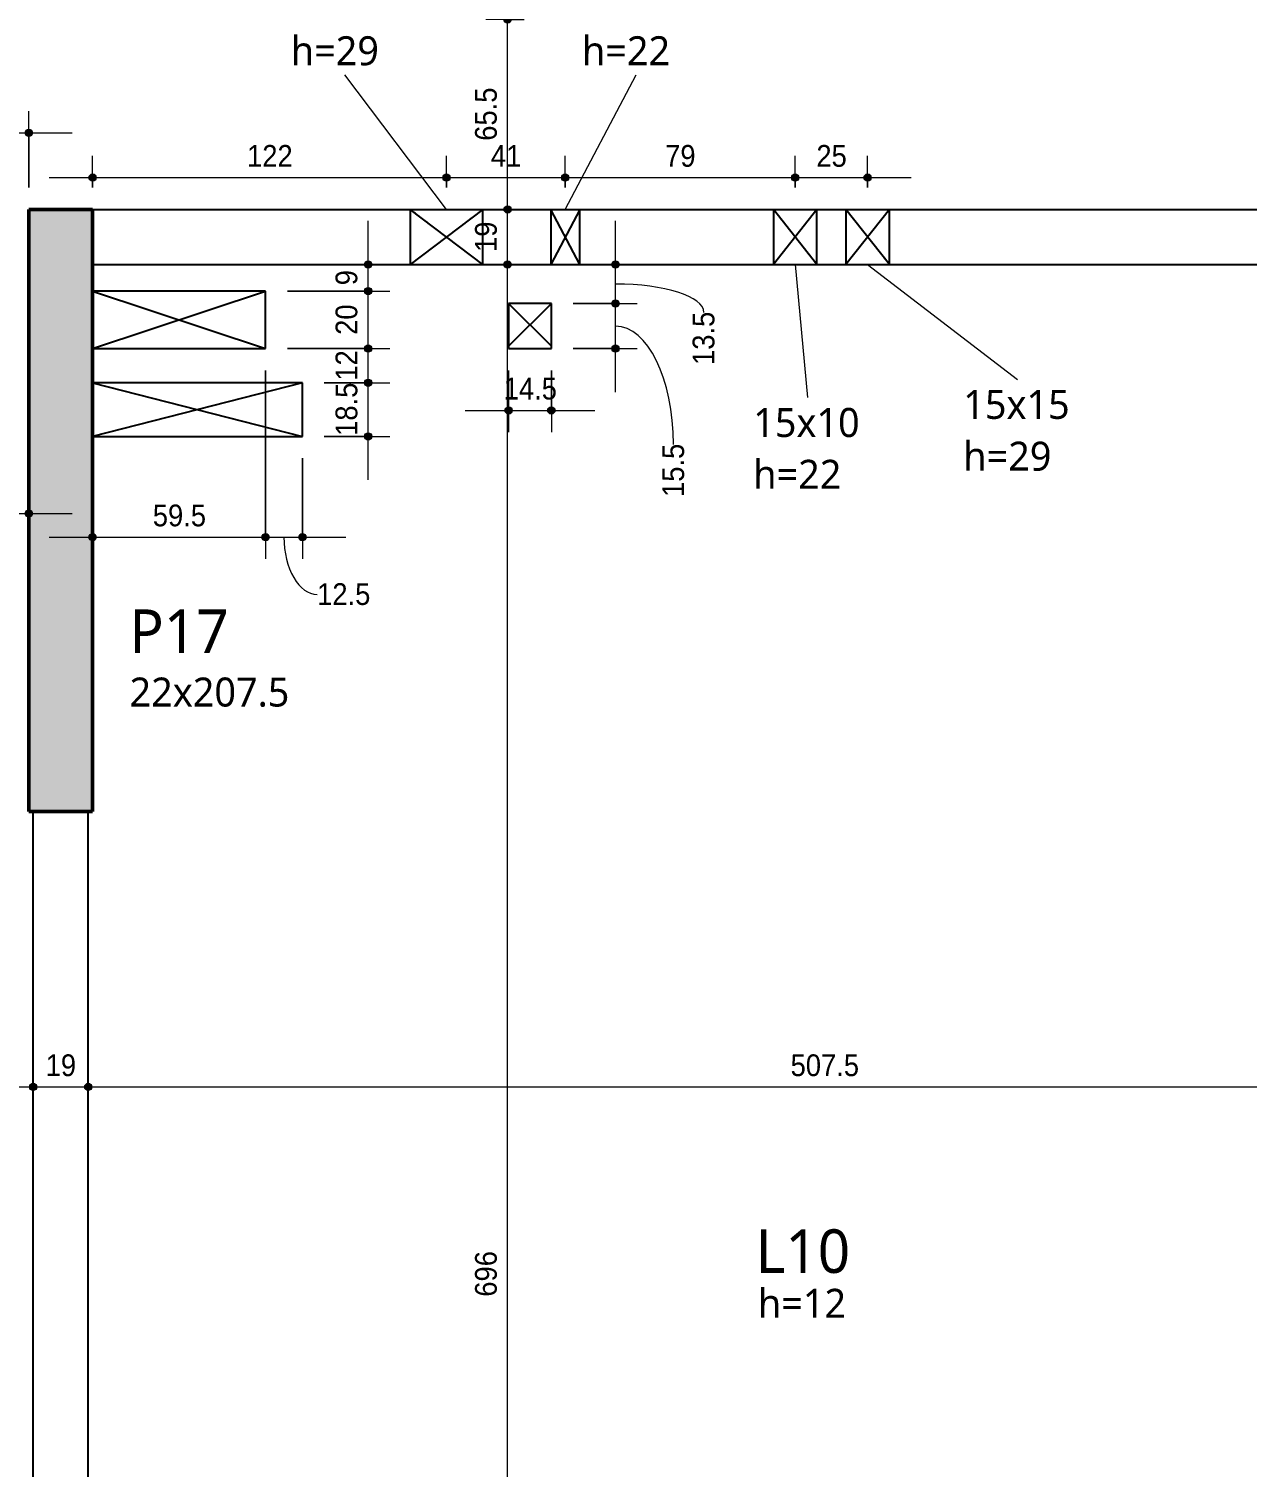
# Model space of a CAD drawing. Header units: centimetres. Extents: x -1981 to 73905, y -3196 to 88043.
# Drawn here: x 442.6 to 862.6, y -615.5 to -119.6 of the extents above; entities that cross this region are included whole.
import ezdxf

# ---------------------------------------------------------------- set-up
doc = ezdxf.new("R2010")
doc.units = ezdxf.units.CM
doc.linetypes.add('Traço', pattern=[0.635, 0.3175, -0.3175])
for name, color, linetype, lineweight in [('A-ANNO-DIMS', 7, 'Continuous', 9), ('A-ANNO-DIMS-50', 7, 'Continuous', 9), ('A-DETL-THIN', 7, 'Continuous', 25), ('A-FLOR', 7, 'Continuous', 25), ('A-FLOR-IDEN', 7, 'Continuous', 9), ('A-GENM', 7, 'Continuous', 25), ('A-GENM-HDLN', 7, 'Traço', 18), ('A-GENM-IDEN', 7, 'Continuous', 9), ('S-BEAM', 7, 'Continuous', 25), ('S-BEAM-HDLN', 7, 'Traço', 25), ('S-COLS', 7, 'Continuous', 25), ('S-COLS-IDEN', 7, 'Continuous', 9)]:
    doc.layers.add(name, color=color, linetype=linetype, lineweight=lineweight)
doc.styles.add('Arial_1', font='arial.ttf', dxfattribs={"width": 0.9, "height": 7.5})
doc.styles.add('Gadugi', font='gadugi.ttf', dxfattribs={"height": 15})
doc.styles.add('Gadugi_1', font='gadugi.ttf', dxfattribs={"height": 10})
doc.dimstyles.new('PED_1_5mm_ESQ', dxfattribs={"dimscale": 30.48, "dimtxt": 7.651945, "dimasz": 0.328084, "dimexe": 0.246063, "dimexo": 0.246063, "dimgap": 0.049213, "dimtad": 1, "dimdec": 1, "dimrnd": 0.5, "dimdsep": 46, "dimtxsty": 'Arial_1', "dimblk1": 'DOTSMALL', "dimblk2": 'DOTSMALL', "dimsah": 1, "dimcen": 0.09, "dimdle": 0.492126, "dimazin": 0, "dimtfac": 1, "dimtdec": 4, "dimtix": 1, "dimtmove": 0, "dimatfit": 3, "dimfxl": 1, "dimtvp": 1, "dimtolj": 1, "dimtzin": 0, "dimarcsym": 2})
doc.dimstyles.new('PED_1_5mm_ESQ_2', dxfattribs={"dimscale": 30.48, "dimtxt": 7.651945, "dimasz": 0.328084, "dimexe": 0.246063, "dimexo": 0.246063, "dimgap": 0.049213, "dimtad": 1, "dimdec": 1, "dimrnd": 0.5, "dimdsep": 46, "dimtxsty": 'Arial_1', "dimblk1": 'DOTSMALL', "dimblk2": 'DOTSMALL', "dimsah": 1, "dimcen": 0.09, "dimdle": 0.492126, "dimazin": 0, "dimtfac": 1, "dimtdec": 4, "dimtix": 1, "dimtmove": 1, "dimatfit": 3, "dimfxl": 1, "dimtvp": 1, "dimtolj": 1, "dimtzin": 0, "dimarcsym": 2})

# ---------------------------------------------------------------- blocks, each defined once
blk = doc.blocks.new('PED_FURO_RETANGULAR_R04_2020 - 25x15x29-3618377-PL G 001 - FORMA DO PAVIMENTO TIPO 2')
at = {"layer": 'A-GENM-HDLN'}
for p, q in [((-12.5, -9.5), (-12.5, 9.5)), ((-12.49, 9.5), (12.49, -9.5)), ((-12.49, -9.5), (12.49, 9.5)), ((12.5, 9.5), (12.5, -9.5))]:
    blk.add_line(p, q, dxfattribs=at)
blk = doc.blocks.new('PED_FURO_RETANGULAR_R04_2020 - 10x10x22-3536245-PL G 001 - FORMA DO PAVIMENTO TIPO 2')
at = {"layer": 'A-GENM-HDLN'}
for p, q in [((-5, 9.5), (5, -9.5)), ((-5, -9.5), (5, 9.5)), ((-5, -9.5), (-5, 9.5)), ((5, 9.5), (5, -9.5))]:
    blk.add_line(p, q, dxfattribs=at)
blk = doc.blocks.new('PED_FURO_RETANGULAR_R04_2020 - 15x10x22-3621887-PL G 001 - FORMA DO PAVIMENTO TIPO 2')
at = {"layer": 'A-GENM-HDLN'}
for p, q in [((-7.5, 9.5), (7.5, -9.5)), ((-7.5, -9.5), (7.5, 9.5)), ((-7.5, -9.5), (-7.5, 9.5)), ((7.5, 9.5), (7.5, -9.5))]:
    blk.add_line(p, q, dxfattribs=at)
blk = doc.blocks.new('PED_FURO_RETANGULAR_R04_2020 - 15x15x29-3491205-PL G 001 - FORMA DO PAVIMENTO TIPO 2')
at = {"layer": 'A-GENM-HDLN'}
for p, q in [((-7.5, 9.5), (7.5, -9.5)), ((-7.5, -9.5), (7.5, 9.5)), ((-7.5, -9.5), (-7.5, 9.5)), ((7.5, 9.5), (7.5, -9.5))]:
    blk.add_line(p, q, dxfattribs=at)
blk = doc.blocks.new('DIMBLOCK28-PL G 001 - FORMA DO PAVIMENTO TIPO 2')
at = {"layer": 'A-ANNO-DIMS-50'}
h = blk.add_hatch(color=256, dxfattribs=at)
edge = h.paths.add_edge_path(flags=0)
edge.add_arc((-63.35, -484.38), 1.25, 0, 360)
h = blk.add_hatch(color=256, dxfattribs=at)
edge = h.paths.add_edge_path(flags=0)
edge.add_arc((444.15, -484.38), 1.25, 0, 360)
for p, q in [((-63.35, -490.11), (-63.35, -476.88)), ((444.15, -490.11), (444.15, -476.88)), ((-63.35, -484.38), (444.15, -484.38)), ((-63.35, -484.38), (-63.35, -490.11)), ((444.15, -484.38), (444.15, -490.11))]:
    blk.add_line(p, q, dxfattribs=at)
for centre in [(-63.35, -484.38), (444.15, -484.38)]:
    blk.add_circle(centre, 1.25, dxfattribs=at)
at = {"layer": 'A-ANNO-DIMS-50', "color": 0, "insert": (178.74, -473.15), "char_height": 7.5, "width": 27.9708, "attachment_point": 1, "line_spacing_factor": 0.941778, "style": 'Arial_1'}
blk.add_mtext('507.5', dxfattribs=at)
blk = doc.blocks.new('_DotSmall')
at = {"color": 0, "linetype": 'ByBlock', "const_width": 0.5}
blk.add_lwpolyline([(-0.0625, 0, 1), (0.0625, 0, 1)], format="xyb", close=True, dxfattribs=at)
blk = doc.blocks.new('DIMBLOCK29-PL G 001 - FORMA DO PAVIMENTO TIPO 2')
at = {"layer": 'A-ANNO-DIMS-50'}
h = blk.add_hatch(color=256, dxfattribs=at)
edge = h.paths.add_edge_path(flags=0)
edge.add_arc((444.15, -484.38), 1.25, 0, 360)
h = blk.add_hatch(color=256, dxfattribs=at)
edge = h.paths.add_edge_path(flags=0)
edge.add_arc((463.15, -484.38), 1.25, 0, 360)
for p, q in [((444.15, -490.11), (444.15, -476.88)), ((463.15, -490.11), (463.15, -476.88)), ((444.15, -484.38), (463.15, -484.38)), ((444.15, -484.38), (444.15, -490.11)), ((463.15, -484.38), (463.15, -490.11))]:
    blk.add_line(p, q, dxfattribs=at)
for centre in [(444.15, -484.38), (463.15, -484.38)]:
    blk.add_circle(centre, 1.25, dxfattribs=at)
at = {"layer": 'A-ANNO-DIMS-50', "color": 0, "insert": (448.47, -473.15), "char_height": 7.5, "width": 12.4315, "attachment_point": 1, "line_spacing_factor": 0.941778, "style": 'Arial_1'}
blk.add_mtext('19', dxfattribs=at)
blk = doc.blocks.new('DIMBLOCK30-PL G 001 - FORMA DO PAVIMENTO TIPO 2')
at = {"layer": 'A-ANNO-DIMS-50'}
h = blk.add_hatch(color=256, dxfattribs=at)
edge = h.paths.add_edge_path(flags=0)
edge.add_arc((463.15, -484.38), 1.25, 0, 360)
h = blk.add_hatch(color=256, dxfattribs=at)
edge = h.paths.add_edge_path(flags=0)
edge.add_arc((970.65, -484.38), 1.25, 0, 360)
for p, q in [((463.15, -490.11), (463.15, -476.88)), ((970.65, -490.11), (970.65, -476.88)), ((463.15, -484.38), (970.65, -484.38)), ((463.15, -484.38), (463.15, -490.11)), ((970.65, -484.38), (970.65, -490.11))]:
    blk.add_line(p, q, dxfattribs=at)
for centre in [(463.15, -484.38), (970.65, -484.38)]:
    blk.add_circle(centre, 1.25, dxfattribs=at)
at = {"layer": 'A-ANNO-DIMS-50', "color": 0, "insert": (705.24, -473.15), "char_height": 7.5, "width": 27.9708, "attachment_point": 1, "line_spacing_factor": 0.941778, "style": 'Arial_1'}
blk.add_mtext('507.5', dxfattribs=at)
blk = doc.blocks.new('DIMBLOCK53-PL G 001 - FORMA DO PAVIMENTO TIPO 2')
at = {"layer": 'A-ANNO-DIMS-50'}
h = blk.add_hatch(color=256, dxfattribs=at)
edge = h.paths.add_edge_path(flags=0)
edge.add_arc((607.7, -200.88), 1.25, 0, 360)
h = blk.add_hatch(color=256, dxfattribs=at)
edge = h.paths.add_edge_path(flags=0)
edge.add_arc((607.7, -896.95), 1.25, 0, 360)
for p, q in [((613.43, -200.88), (600.2, -200.88)), ((607.7, -896.95), (607.7, -200.88)), ((607.7, -200.88), (613.43, -200.88)), ((613.43, -896.95), (600.2, -896.95)), ((607.7, -896.95), (613.43, -896.95))]:
    blk.add_line(p, q, dxfattribs=at)
for centre in [(607.7, -200.88), (607.7, -896.95)]:
    blk.add_circle(centre, 1.25, dxfattribs=at)
at = {"layer": 'A-ANNO-DIMS-50', "color": 0, "insert": (596.46, -556.68), "char_height": 7.5, "width": 18.6472, "attachment_point": 1, "rotation": 90, "line_spacing_factor": 0.941778, "style": 'Arial_1'}
blk.add_mtext('696', dxfattribs=at)
blk = doc.blocks.new('DIMBLOCK54-PL G 001 - FORMA DO PAVIMENTO TIPO 2')
at = {"layer": 'A-ANNO-DIMS-50'}
h = blk.add_hatch(color=256, dxfattribs=at)
edge = h.paths.add_edge_path(flags=0)
edge.add_arc((607.7, -181.88), 1.25, 0, 360)
h = blk.add_hatch(color=256, dxfattribs=at)
edge = h.paths.add_edge_path(flags=0)
edge.add_arc((607.7, -200.88), 1.25, 0, 360)
for p, q in [((613.43, -181.88), (600.2, -181.88)), ((607.7, -200.88), (607.7, -181.88)), ((607.7, -181.88), (613.43, -181.88)), ((613.43, -200.88), (600.2, -200.88)), ((607.7, -200.88), (613.43, -200.88))]:
    blk.add_line(p, q, dxfattribs=at)
for centre in [(607.7, -181.88), (607.7, -200.88)]:
    blk.add_circle(centre, 1.25, dxfattribs=at)
at = {"layer": 'A-ANNO-DIMS-50', "color": 0, "insert": (596.46, -196.56), "char_height": 7.5, "width": 12.4315, "attachment_point": 1, "rotation": 90, "line_spacing_factor": 0.941778, "style": 'Arial_1'}
blk.add_mtext('19', dxfattribs=at)
blk = doc.blocks.new('DIMBLOCK55-PL G 001 - FORMA DO PAVIMENTO TIPO 2')
at = {"layer": 'A-ANNO-DIMS-50'}
h = blk.add_hatch(color=256, dxfattribs=at)
edge = h.paths.add_edge_path(flags=0)
edge.add_arc((607.7, -116.45), 1.25, 0, 360)
h = blk.add_hatch(color=256, dxfattribs=at)
edge = h.paths.add_edge_path(flags=0)
edge.add_arc((607.7, -181.88), 1.25, 0, 360)
for p, q in [((613.43, -116.45), (600.2, -116.45)), ((607.7, -181.88), (607.7, -116.45)), ((607.7, -116.45), (613.43, -116.45)), ((613.43, -181.88), (600.2, -181.88)), ((607.7, -181.88), (613.43, -181.88))]:
    blk.add_line(p, q, dxfattribs=at)
for centre in [(607.7, -116.45), (607.7, -181.88)]:
    blk.add_circle(centre, 1.25, dxfattribs=at)
at = {"layer": 'A-ANNO-DIMS-50', "color": 0, "insert": (596.46, -158.23), "char_height": 7.5, "width": 21.7551, "attachment_point": 1, "rotation": 90, "line_spacing_factor": 0.941778, "style": 'Arial_1'}
blk.add_mtext('65.5', dxfattribs=at)
blk = doc.blocks.new('DIMBLOCK134-PL G 001 - FORMA DO PAVIMENTO TIPO 2')
at = {"layer": 'A-ANNO-DIMS-50'}
h = blk.add_hatch(color=256, dxfattribs=at)
edge = h.paths.add_edge_path(flags=0)
edge.add_arc((464.65, -170.93), 1.25, 0, 360)
h = blk.add_hatch(color=256, dxfattribs=at)
edge = h.paths.add_edge_path(flags=0)
edge.add_arc((586.65, -170.93), 1.25, 0, 360)
for p, q in [((464.65, -174.38), (464.65, -163.43)), ((586.65, -174.38), (586.65, -163.43)), ((449.65, -170.93), (586.65, -170.93)), ((464.65, -170.93), (464.65, -174.38)), ((586.65, -170.93), (586.65, -174.38))]:
    blk.add_line(p, q, dxfattribs=at)
for centre in [(464.65, -170.93), (586.65, -170.93)]:
    blk.add_circle(centre, 1.25, dxfattribs=at)
at = {"layer": 'A-ANNO-DIMS-50', "color": 0, "insert": (517.88, -159.69), "char_height": 7.5, "width": 18.6472, "attachment_point": 1, "line_spacing_factor": 0.941778, "style": 'Arial_1'}
blk.add_mtext('122', dxfattribs=at)
blk = doc.blocks.new('DIMBLOCK135-PL G 001 - FORMA DO PAVIMENTO TIPO 2')
at = {"layer": 'A-ANNO-DIMS-50'}
h = blk.add_hatch(color=256, dxfattribs=at)
edge = h.paths.add_edge_path(flags=0)
edge.add_arc((586.65, -170.93), 1.25, 0, 360)
h = blk.add_hatch(color=256, dxfattribs=at)
edge = h.paths.add_edge_path(flags=0)
edge.add_arc((627.55, -170.93), 1.25, 0, 360)
for p, q in [((586.65, -174.38), (586.65, -163.43)), ((627.55, -174.38), (627.55, -163.43)), ((586.65, -170.93), (627.55, -170.93)), ((586.65, -170.93), (586.65, -174.38)), ((627.55, -170.93), (627.55, -174.38))]:
    blk.add_line(p, q, dxfattribs=at)
for centre in [(586.65, -170.93), (627.55, -170.93)]:
    blk.add_circle(centre, 1.25, dxfattribs=at)
at = {"layer": 'A-ANNO-DIMS-50', "color": 0, "insert": (601.92, -159.69), "char_height": 7.5, "width": 12.4315, "attachment_point": 1, "line_spacing_factor": 0.941778, "style": 'Arial_1'}
blk.add_mtext('41', dxfattribs=at)
blk = doc.blocks.new('DIMBLOCK136-PL G 001 - FORMA DO PAVIMENTO TIPO 2')
at = {"layer": 'A-ANNO-DIMS-50'}
h = blk.add_hatch(color=256, dxfattribs=at)
edge = h.paths.add_edge_path(flags=0)
edge.add_arc((627.55, -170.93), 1.25, 0, 360)
h = blk.add_hatch(color=256, dxfattribs=at)
edge = h.paths.add_edge_path(flags=0)
edge.add_arc((706.8, -170.93), 1.25, 0, 360)
for p, q in [((627.55, -174.38), (627.55, -163.43)), ((706.8, -174.38), (706.8, -163.43)), ((627.55, -170.93), (706.8, -170.93)), ((627.55, -170.93), (627.55, -174.38)), ((706.8, -170.93), (706.8, -174.38))]:
    blk.add_line(p, q, dxfattribs=at)
for centre in [(627.55, -170.93), (706.8, -170.93)]:
    blk.add_circle(centre, 1.25, dxfattribs=at)
at = {"layer": 'A-ANNO-DIMS-50', "color": 0, "insert": (661.99, -159.69), "char_height": 7.5, "width": 12.4315, "attachment_point": 1, "line_spacing_factor": 0.941778, "style": 'Arial_1'}
blk.add_mtext('79', dxfattribs=at)
blk = doc.blocks.new('DIMBLOCK137-PL G 001 - FORMA DO PAVIMENTO TIPO 2')
at = {"layer": 'A-ANNO-DIMS-50'}
h = blk.add_hatch(color=256, dxfattribs=at)
edge = h.paths.add_edge_path(flags=0)
edge.add_arc((706.8, -170.93), 1.25, 0, 360)
h = blk.add_hatch(color=256, dxfattribs=at)
edge = h.paths.add_edge_path(flags=0)
edge.add_arc((731.8, -170.93), 1.25, 0, 360)
for p, q in [((706.8, -174.38), (706.8, -163.43)), ((731.8, -174.38), (731.8, -163.43)), ((706.8, -170.93), (746.8, -170.93)), ((706.8, -170.93), (706.8, -174.38)), ((731.8, -170.93), (731.8, -174.38))]:
    blk.add_line(p, q, dxfattribs=at)
for centre in [(706.8, -170.93), (731.8, -170.93)]:
    blk.add_circle(centre, 1.25, dxfattribs=at)
at = {"layer": 'A-ANNO-DIMS-50', "color": 0, "insert": (714.12, -159.69), "char_height": 7.5, "width": 12.4315, "attachment_point": 1, "line_spacing_factor": 0.941778, "style": 'Arial_1'}
blk.add_mtext('25', dxfattribs=at)
blk = doc.blocks.new('DIMBLOCK138-PL G 001 - FORMA DO PAVIMENTO TIPO 2')
at = {"layer": 'A-ANNO-DIMS-50'}
h = blk.add_hatch(color=256, dxfattribs=at)
edge = h.paths.add_edge_path(flags=0)
edge.add_arc((559.63, -241.63), 1.25, 0, 360)
h = blk.add_hatch(color=256, dxfattribs=at)
edge = h.paths.add_edge_path(flags=0)
edge.add_arc((559.63, -260.13), 1.25, 0, 360)
for p, q in [((544.45, -241.63), (567.13, -241.63)), ((559.63, -241.63), (544.45, -241.63)), ((559.63, -275.13), (559.63, -241.63)), ((544.45, -260.13), (567.13, -260.13)), ((559.63, -260.13), (544.45, -260.13))]:
    blk.add_line(p, q, dxfattribs=at)
for centre in [(559.63, -241.63), (559.63, -260.13)]:
    blk.add_circle(centre, 1.25, dxfattribs=at)
at = {"layer": 'A-ANNO-DIMS-50', "color": 0, "insert": (548.39, -259.95), "char_height": 7.5, "width": 21.7551, "attachment_point": 1, "rotation": 90, "line_spacing_factor": 0.941778, "style": 'Arial_1'}
blk.add_mtext('18.5', dxfattribs=at)
blk = doc.blocks.new('DIMBLOCK139-PL G 001 - FORMA DO PAVIMENTO TIPO 2')
at = {"layer": 'A-ANNO-DIMS-50'}
h = blk.add_hatch(color=256, dxfattribs=at)
edge = h.paths.add_edge_path(flags=0)
edge.add_arc((559.63, -229.88), 1.25, 0, 360)
h = blk.add_hatch(color=256, dxfattribs=at)
edge = h.paths.add_edge_path(flags=0)
edge.add_arc((559.63, -241.63), 1.25, 0, 360)
for p, q in [((531.78, -229.88), (567.13, -229.88)), ((559.63, -229.88), (531.78, -229.88)), ((559.63, -241.63), (559.63, -229.88)), ((544.45, -241.63), (567.13, -241.63)), ((559.63, -241.63), (544.45, -241.63))]:
    blk.add_line(p, q, dxfattribs=at)
for centre in [(559.63, -229.88), (559.63, -241.63)]:
    blk.add_circle(centre, 1.25, dxfattribs=at)
at = {"layer": 'A-ANNO-DIMS-50', "color": 0, "insert": (548.39, -240.93), "char_height": 7.5, "width": 12.4315, "attachment_point": 1, "rotation": 90, "line_spacing_factor": 0.941778, "style": 'Arial_1'}
blk.add_mtext('12', dxfattribs=at)
blk = doc.blocks.new('DIMBLOCK140-PL G 001 - FORMA DO PAVIMENTO TIPO 2')
at = {"layer": 'A-ANNO-DIMS-50'}
h = blk.add_hatch(color=256, dxfattribs=at)
edge = h.paths.add_edge_path(flags=0)
edge.add_arc((559.63, -210.04), 1.25, 0, 360)
h = blk.add_hatch(color=256, dxfattribs=at)
edge = h.paths.add_edge_path(flags=0)
edge.add_arc((559.63, -229.88), 1.25, 0, 360)
for p, q in [((531.78, -210.04), (567.13, -210.04)), ((559.63, -210.04), (531.78, -210.04)), ((559.63, -229.88), (559.63, -210.04)), ((531.78, -229.88), (567.13, -229.88)), ((559.63, -229.88), (531.78, -229.88))]:
    blk.add_line(p, q, dxfattribs=at)
for centre in [(559.63, -210.04), (559.63, -229.88)]:
    blk.add_circle(centre, 1.25, dxfattribs=at)
at = {"layer": 'A-ANNO-DIMS-50', "color": 0, "insert": (548.39, -225.14), "char_height": 7.5, "width": 12.4315, "attachment_point": 1, "rotation": 90, "line_spacing_factor": 0.941778, "style": 'Arial_1'}
blk.add_mtext('20', dxfattribs=at)
blk = doc.blocks.new('DIMBLOCK141-PL G 001 - FORMA DO PAVIMENTO TIPO 2')
at = {"layer": 'A-ANNO-DIMS-50'}
h = blk.add_hatch(color=256, dxfattribs=at)
edge = h.paths.add_edge_path(flags=0)
edge.add_arc((559.63, -200.88), 1.25, 0, 360)
h = blk.add_hatch(color=256, dxfattribs=at)
edge = h.paths.add_edge_path(flags=0)
edge.add_arc((559.63, -210.04), 1.25, 0, 360)
for p, q in [((559.63, -210.04), (559.63, -185.88)), ((565.36, -200.88), (552.13, -200.88)), ((559.63, -200.88), (565.36, -200.88)), ((531.78, -210.04), (567.13, -210.04)), ((559.63, -210.04), (531.78, -210.04))]:
    blk.add_line(p, q, dxfattribs=at)
for centre in [(559.63, -200.88), (559.63, -210.04)]:
    blk.add_circle(centre, 1.25, dxfattribs=at)
at = {"layer": 'A-ANNO-DIMS-50', "color": 0, "insert": (548.39, -208.05), "char_height": 7.5, "width": 6.2157, "attachment_point": 1, "rotation": 90, "line_spacing_factor": 0.941778, "style": 'Arial_1'}
blk.add_mtext('9', dxfattribs=at)
blk = doc.blocks.new('DIMBLOCK142-PL G 001 - FORMA DO PAVIMENTO TIPO 2')
at = {"layer": 'A-ANNO-DIMS-50'}
h = blk.add_hatch(color=256, dxfattribs=at)
edge = h.paths.add_edge_path(flags=0)
edge.add_arc((608.05, -251.16), 1.25, 0, 360)
h = blk.add_hatch(color=256, dxfattribs=at)
edge = h.paths.add_edge_path(flags=0)
edge.add_arc((622.77, -251.16), 1.25, 0, 360)
for p, q in [((608.05, -237.38), (608.05, -258.66)), ((608.05, -251.16), (608.05, -237.38)), ((622.77, -237.38), (622.77, -258.66)), ((622.77, -251.16), (622.77, -237.38)), ((593.05, -251.16), (637.77, -251.16))]:
    blk.add_line(p, q, dxfattribs=at)
for centre in [(608.05, -251.16), (622.77, -251.16)]:
    blk.add_circle(centre, 1.25, dxfattribs=at)
at = {"layer": 'A-ANNO-DIMS-50', "color": 0, "insert": (606.34, -239.92), "char_height": 7.5, "width": 21.7551, "attachment_point": 1, "line_spacing_factor": 0.941778, "style": 'Arial_1'}
blk.add_mtext('14.5', dxfattribs=at)
blk = doc.blocks.new('DIMBLOCK143-PL G 001 - FORMA DO PAVIMENTO TIPO 2')
at = {"layer": 'A-ANNO-DIMS-50'}
h = blk.add_hatch(color=256, dxfattribs=at)
edge = h.paths.add_edge_path(flags=0)
edge.add_arc((644.9, -214.34), 1.25, 0, 360)
h = blk.add_hatch(color=256, dxfattribs=at)
edge = h.paths.add_edge_path(flags=0)
edge.add_arc((644.9, -229.88), 1.25, 0, 360)
for p, q in [((630.27, -214.34), (652.4, -214.34)), ((644.9, -214.34), (630.27, -214.34)), ((644.9, -244.88), (644.9, -214.34)), ((630.27, -229.88), (652.4, -229.88)), ((644.9, -229.88), (630.27, -229.88))]:
    blk.add_line(p, q, dxfattribs=at)
for centre in [(644.9, -214.34), (644.9, -229.88)]:
    blk.add_circle(centre, 1.25, dxfattribs=at)
blk.add_ellipse((644.9, -262.88), major_axis=(0, 40.77), ratio=0.489782, start_param=4.712389, end_param=6.283185, dxfattribs=at)
at = {"layer": 'A-ANNO-DIMS-50', "color": 0, "insert": (661.02, -281.01), "char_height": 7.5, "width": 21.7551, "attachment_point": 1, "rotation": 90, "line_spacing_factor": 0.941778, "style": 'Arial_1'}
blk.add_mtext('15.5', dxfattribs=at)
blk = doc.blocks.new('DIMBLOCK144-PL G 001 - FORMA DO PAVIMENTO TIPO 2')
at = {"layer": 'A-ANNO-DIMS-50'}
h = blk.add_hatch(color=256, dxfattribs=at)
edge = h.paths.add_edge_path(flags=0)
edge.add_arc((644.9, -200.88), 1.25, 0, 360)
h = blk.add_hatch(color=256, dxfattribs=at)
edge = h.paths.add_edge_path(flags=0)
edge.add_arc((644.9, -214.34), 1.25, 0, 360)
for p, q in [((644.9, -214.34), (644.9, -185.88)), ((650.63, -200.88), (637.4, -200.88)), ((644.9, -200.88), (650.63, -200.88)), ((630.27, -214.34), (652.4, -214.34)), ((644.9, -214.34), (630.27, -214.34))]:
    blk.add_line(p, q, dxfattribs=at)
for centre in [(644.9, -200.88), (644.9, -214.34)]:
    blk.add_circle(centre, 1.25, dxfattribs=at)
blk.add_ellipse((644.9, -217.38), major_axis=(30.42, 0), ratio=0.321283, start_param=0, end_param=1.570796, dxfattribs=at)
at = {"layer": 'A-ANNO-DIMS-50', "color": 0, "insert": (671.47, -235.51), "char_height": 7.5, "width": 21.7551, "attachment_point": 1, "rotation": 90, "line_spacing_factor": 0.941778, "style": 'Arial_1'}
blk.add_mtext('13.5', dxfattribs=at)
blk = doc.blocks.new('DIMBLOCK145-PL G 001 - FORMA DO PAVIMENTO TIPO 2')
at = {"layer": 'A-ANNO-DIMS-50'}
h = blk.add_hatch(color=256, dxfattribs=at)
edge = h.paths.add_edge_path(flags=0)
edge.add_arc((464.65, -294.87), 1.25, 0, 360)
h = blk.add_hatch(color=256, dxfattribs=at)
edge = h.paths.add_edge_path(flags=0)
edge.add_arc((524.28, -294.87), 1.25, 0, 360)
for p, q in [((524.28, -237.38), (524.28, -302.37)), ((524.28, -294.87), (524.28, -237.38)), ((464.65, -300.6), (464.65, -287.37)), ((449.65, -294.87), (524.28, -294.87)), ((464.65, -294.87), (464.65, -300.6))]:
    blk.add_line(p, q, dxfattribs=at)
for centre in [(464.65, -294.87), (524.28, -294.87)]:
    blk.add_circle(centre, 1.25, dxfattribs=at)
at = {"layer": 'A-ANNO-DIMS-50', "color": 0, "insert": (485.4, -283.63), "char_height": 7.5, "width": 21.7551, "attachment_point": 1, "line_spacing_factor": 0.941778, "style": 'Arial_1'}
blk.add_mtext('59.5', dxfattribs=at)
blk = doc.blocks.new('DIMBLOCK146-PL G 001 - FORMA DO PAVIMENTO TIPO 2')
at = {"layer": 'A-ANNO-DIMS-50'}
h = blk.add_hatch(color=256, dxfattribs=at)
edge = h.paths.add_edge_path(flags=0)
edge.add_arc((524.28, -294.87), 1.25, 0, 360)
h = blk.add_hatch(color=256, dxfattribs=at)
edge = h.paths.add_edge_path(flags=0)
edge.add_arc((536.95, -294.87), 1.25, 0, 360)
for p, q in [((524.28, -237.38), (524.28, -302.37)), ((524.28, -294.87), (524.28, -237.38)), ((536.95, -267.63), (536.95, -302.37)), ((536.95, -294.87), (536.95, -267.63)), ((524.28, -294.87), (551.95, -294.87))]:
    blk.add_line(p, q, dxfattribs=at)
for centre in [(524.28, -294.87), (536.95, -294.87)]:
    blk.add_circle(centre, 1.25, dxfattribs=at)
blk.add_ellipse((542.04, -294.87), major_axis=(0, 19.73), ratio=0.579206, start_param=1.570796, end_param=3.141593, dxfattribs=at)
at = {"layer": 'A-ANNO-DIMS-50', "color": 0, "insert": (542.04, -310.74), "char_height": 7.5, "width": 21.7551, "attachment_point": 1, "line_spacing_factor": 0.941778, "style": 'Arial_1'}
blk.add_mtext('12.5', dxfattribs=at)
blk = doc.blocks.new('DIMBLOCK148-PL G 001 - FORMA DO PAVIMENTO TIPO 2')
at = {"layer": 'A-ANNO-DIMS-50'}
h = blk.add_hatch(color=256, dxfattribs=at)
edge = h.paths.add_edge_path(flags=0)
edge.add_arc((369.83, -286.73), 1.25, 0, 360)
h = blk.add_hatch(color=256, dxfattribs=at)
edge = h.paths.add_edge_path(flags=0)
edge.add_arc((442.65, -286.73), 1.25, 0, 360)
for p, q in [((369.83, -267.63), (369.83, -294.23)), ((369.83, -286.73), (369.83, -267.63)), ((442.65, -292.46), (442.65, -279.23)), ((369.83, -286.73), (457.65, -286.73)), ((442.65, -286.73), (442.65, -292.46))]:
    blk.add_line(p, q, dxfattribs=at)
for centre in [(369.83, -286.73), (442.65, -286.73)]:
    blk.add_circle(centre, 1.25, dxfattribs=at)
at = {"layer": 'A-ANNO-DIMS-50', "color": 0, "insert": (401.06, -275.49), "char_height": 7.5, "width": 12.4315, "attachment_point": 1, "line_spacing_factor": 0.941778, "style": 'Arial_1'}
blk.add_mtext('73', dxfattribs=at)
blk = doc.blocks.new('DIMBLOCK156-PL G 001 - FORMA DO PAVIMENTO TIPO 2')
at = {"layer": 'A-ANNO-DIMS-50'}
h = blk.add_hatch(color=256, dxfattribs=at)
edge = h.paths.add_edge_path(flags=0)
edge.add_arc((280.66, -155.48), 1.25, 0, 360)
h = blk.add_hatch(color=256, dxfattribs=at)
edge = h.paths.add_edge_path(flags=0)
edge.add_arc((442.65, -155.48), 1.25, 0, 360)
for p, q in [((280.66, -174.38), (280.66, -147.98)), ((442.65, -174.38), (442.65, -147.98)), ((280.66, -155.48), (457.65, -155.48)), ((280.66, -155.48), (280.66, -174.38)), ((442.65, -155.48), (442.65, -174.38))]:
    blk.add_line(p, q, dxfattribs=at)
for centre in [(280.66, -155.48), (442.65, -155.48)]:
    blk.add_circle(centre, 1.25, dxfattribs=at)
at = {"layer": 'A-ANNO-DIMS-50', "color": 0, "insert": (353.88, -144.25), "char_height": 7.5, "width": 18.6472, "attachment_point": 1, "line_spacing_factor": 0.941778, "style": 'Arial_1'}
blk.add_mtext('162', dxfattribs=at)

msp = doc.modelspace()

# ---------------------------------------------------------------- hatches: boundary and pattern name
at = {"layer": 'S-COLS', "true_color": 0x808080}
msp.add_hatch(color=8, dxfattribs=at).paths.add_polyline_path([(464.65, -389.38), (464.65, -181.88), (442.65, -181.88), (442.65, -389.38)], flags=0)

# ---------------------------------------------------------------- linework, layer by layer
at = {"layer": 'A-DETL-THIN'}
for p, q in [((599.15, -181.88), (574.15, -200.88)), ((599.15, -200.88), (574.15, -181.88)), ((632.55, -200.88), (622.55, -181.88)), ((632.55, -181.88), (622.55, -200.88)), ((714.3, -200.88), (699.3, -181.88)), ((714.3, -181.88), (699.3, -200.88)), ((739.3, -200.88), (724.3, -181.88)), ((739.3, -181.88), (724.3, -200.88)), ((464.65, -229.88), (524.28, -210.04)), ((464.65, -210.04), (524.28, -229.88)), ((622.77, -214.34), (608.05, -229.06)), ((608.05, -214.34), (622.77, -229.06)), ((536.95, -241.63), (464.65, -260.13)), ((464.65, -241.63), (536.95, -260.13))]:
    msp.add_line(p, q, dxfattribs=at)
at = {"layer": 'A-FLOR'}
for p, q in [((524.28, -210.04), (464.65, -210.04)), ((524.28, -229.88), (524.28, -210.04)), ((622.77, -214.34), (608.05, -214.34)), ((608.05, -214.34), (608.05, -229.88)), ((622.77, -229.88), (622.77, -214.34)), ((464.65, -229.88), (524.28, -229.88)), ((608.05, -229.88), (622.77, -229.88)), ((536.95, -241.63), (464.65, -241.63)), ((536.95, -260.13), (536.95, -241.63)), ((464.65, -260.13), (536.95, -260.13))]:
    msp.add_line(p, q, dxfattribs=at)
at = {"layer": 'A-GENM-IDEN'}
for p, q in [((586.65, -181.88), (551.64, -135.49)), ((627.55, -181.88), (652.02, -135.49)), ((706.8, -200.88), (711.05, -246.78)), ((731.8, -200.88), (783.45, -240.54))]:
    msp.add_line(p, q, dxfattribs=at)
at = {"layer": 'S-BEAM'}
for p, q in [((464.65, -181.88), (970.65, -181.88)), ((464.65, -200.88), (970.65, -200.88)), ((444.15, -694.48), (444.15, -389.38)), ((463.15, -694.48), (463.15, -389.38))]:
    msp.add_line(p, q, dxfattribs=at)
at = {"layer": 'S-BEAM-HDLN', "linetype": 'Continuous'}
for p, q in [((574.15, -181.88), (574.15, -200.88)), ((599.15, -200.88), (599.15, -181.88)), ((622.55, -181.88), (622.55, -200.88)), ((632.55, -200.88), (632.55, -181.88)), ((699.3, -181.88), (699.3, -200.88)), ((714.3, -200.88), (714.3, -181.88)), ((724.3, -181.88), (724.3, -200.88)), ((739.3, -200.88), (739.3, -181.88))]:
    msp.add_line(p, q, dxfattribs=at)
at = {"layer": 'S-COLS', "lineweight": 50}
for p, q in [((442.65, -389.38), (442.65, -181.88)), ((442.65, -181.88), (464.65, -181.88)), ((464.65, -181.88), (464.65, -389.38)), ((464.65, -389.38), (442.65, -389.38))]:
    msp.add_line(p, q, dxfattribs=at)

# ---------------------------------------------------------------- block references
at = {"layer": 'A-GENM', "linetype": 'Traço', "lineweight": 18, "rotation": 180}
for name, p in [('PED_FURO_RETANGULAR_R04_2020 - 25x15x29-3618377-PL G 001 - FORMA DO PAVIMENTO TIPO 2', (586.65, -191.38)), ('PED_FURO_RETANGULAR_R04_2020 - 10x10x22-3536245-PL G 001 - FORMA DO PAVIMENTO TIPO 2', (627.55, -191.38)), ('PED_FURO_RETANGULAR_R04_2020 - 15x10x22-3621887-PL G 001 - FORMA DO PAVIMENTO TIPO 2', (706.8, -191.38)), ('PED_FURO_RETANGULAR_R04_2020 - 15x15x29-3491205-PL G 001 - FORMA DO PAVIMENTO TIPO 2', (731.8, -191.38))]:
    msp.add_blockref(name, p, dxfattribs=at)

# ---------------------------------------------------------------- texts
at = {"layer": 'A-FLOR-IDEN', "attachment_point": 1}
for s, insert, char_height, width, style in [('L10', (693.19, -533.48), 15, 40.0844, 'Gadugi'), ('h=12', (693.97, -553.96), 10, 39.6835, 'Gadugi_1')]:
    msp.add_mtext(s, dxfattribs=dict(at, insert=insert, char_height=char_height, width=width, style=style))
at = {"layer": 'A-GENM-IDEN', "char_height": 10, "attachment_point": 1, "style": 'Gadugi_1'}
for s, insert, width in [('h=29', (532.94, -122.2), 39.6835), ('h=22', (633.32, -122.2), 39.6835), ('15x15', (764.75, -244.1), 44.8945), ('15x10', (692.35, -250.34), 44.8945), ('h=29', (764.75, -261.95), 39.6835), ('h=22', (692.35, -268.2), 39.6835)]:
    msp.add_mtext(s, dxfattribs=dict(at, insert=insert, width=width))
at = {"layer": 'S-COLS-IDEN', "attachment_point": 1}
for s, insert, char_height, width, style in [('P17', (477.39, -319.77), 15, 42.4894, 'Gadugi'), ('22x207.5', (477.39, -343.26), 10, 66.9409, 'Gadugi_1')]:
    msp.add_mtext(s, dxfattribs=dict(at, insert=insert, char_height=char_height, width=width, style=style))

# ---------------------------------------------------------------- dimensions: what is measured, and where the dimension line sits
at = {"layer": 'A-ANNO-DIMS'}
for base, p1, p2, override, picture, middle in [((607.7, -116.45), (605.93, -181.88), (605.93, -116.45), {"dimpost": '<>', "dimfxl": 65.431363}, 'DIMBLOCK55-PL G 001 - FORMA DO PAVIMENTO TIPO 2', (602.37, -149.17)), ((607.7, -181.88), (605.93, -200.88), (605.93, -181.88), {"dimpost": '<>', "dimfxl": 19}, 'DIMBLOCK54-PL G 001 - FORMA DO PAVIMENTO TIPO 2', (602.37, -191.38)), ((559.63, -200.88), (524.28, -210.04), (557.86, -200.88), {"dimpost": '<>', "dimfxl": 34.809945}, 'DIMBLOCK141-PL G 001 - FORMA DO PAVIMENTO TIPO 2', (554.3, -205.46)), ((607.7, -200.88), (605.93, -896.95), (605.93, -200.88), {"dimpost": '<>', "dimfxl": 696.068759}, 'DIMBLOCK53-PL G 001 - FORMA DO PAVIMENTO TIPO 2', (602.37, -548.92)), ((559.63, -210.04), (524.28, -229.88), (524.28, -210.04), {"dimpost": '<>', "dimfxl": 19.835209}, 'DIMBLOCK140-PL G 001 - FORMA DO PAVIMENTO TIPO 2', (554.3, -219.96)), ((559.6302, -229.8755), (536.9545, -241.6312), (524.2792, -229.8755), {"dimpost": '<>', "dimfxl": 17.287526}, 'DIMBLOCK139-PL G 001 - FORMA DO PAVIMENTO TIPO 2', (554.3649, -235.7534)), ((559.63, -241.63), (536.95, -260.13), (536.95, -241.63), {"dimpost": '<>', "dimfxl": 18.499707}, 'DIMBLOCK138-PL G 001 - FORMA DO PAVIMENTO TIPO 2', (554.3, -250.88))]:
    dim = msp.add_linear_dim(base=base, p1=p1, p2=p2, angle=90, dimstyle='PED_1_5mm_ESQ', override=override, dxfattribs=at)
    dim.commit()
    dim.dimension.update_dxf_attribs({"geometry": picture, "text_midpoint": middle})
for base, p1, p2, override, picture, middle in [((442.65, -155.48), (280.66, -181.88), (442.65, -181.88), {"dimpost": '<>', "dimfxl": 161.987887}, 'DIMBLOCK156-PL G 001 - FORMA DO PAVIMENTO TIPO 2', (361.65, -150.15)), ((586.65, -170.93), (464.65, -181.88), (586.65, -181.88), {"dimpost": '<>', "dimfxl": 121.999801}, 'DIMBLOCK134-PL G 001 - FORMA DO PAVIMENTO TIPO 2', (525.65, -165.67)), ((627.55, -170.93), (586.65, -181.88), (627.55, -181.88), {"dimpost": '<>', "dimfxl": 40.900865}, 'DIMBLOCK135-PL G 001 - FORMA DO PAVIMENTO TIPO 2', (607.1, -165.67)), ((706.7953, -170.9307), (627.5484, -181.8807), (706.7953, -181.8807), {"dimpost": '<>', "dimfxl": 79.246863}, 'DIMBLOCK136-PL G 001 - FORMA DO PAVIMENTO TIPO 2', (667.1719, -165.6014)), ((731.8, -170.93), (706.8, -181.88), (731.8, -181.88), {"dimpost": '<>', "dimfxl": 25}, 'DIMBLOCK137-PL G 001 - FORMA DO PAVIMENTO TIPO 2', (719.3, -165.6)), ((524.28, -294.87), (464.65, -293.1), (524.28, -229.88), {"dimpost": '<>', "dimfxl": 86.908094}, 'DIMBLOCK145-PL G 001 - FORMA DO PAVIMENTO TIPO 2', (494.46, -289.54)), ((622.77, -251.16), (608.05, -229.88), (622.77, -229.88), {"dimpost": '<>', "dimfxl": 14.720329}, 'DIMBLOCK142-PL G 001 - FORMA DO PAVIMENTO TIPO 2', (615.41, -245.83)), ((442.65, -286.73), (369.83, -260.13), (442.65, -284.96), {"dimpost": '<>', "dimfxl": 76.93565}, 'DIMBLOCK148-PL G 001 - FORMA DO PAVIMENTO TIPO 2', (406.24, -281.4)), ((444.15, -484.38), (-63.35, -482.61), (444.15, -482.61), {"dimpost": '<>', "dimfxl": 507.496601}, 'DIMBLOCK28-PL G 001 - FORMA DO PAVIMENTO TIPO 2', (190.4, -479.05)), ((463.15, -484.38), (444.15, -482.61), (463.15, -482.61), {"dimpost": '<>', "dimfxl": 19}, 'DIMBLOCK29-PL G 001 - FORMA DO PAVIMENTO TIPO 2', (453.65, -479.05)), ((970.65, -484.38), (463.15, -482.61), (970.65, -482.61), {"dimpost": '<>', "dimfxl": 507.497703}, 'DIMBLOCK30-PL G 001 - FORMA DO PAVIMENTO TIPO 2', (716.9, -479.05))]:
    dim = msp.add_linear_dim(base=base, p1=p1, p2=p2, dimstyle='PED_1_5mm_ESQ', override=override, dxfattribs=at)
    dim.commit()
    dim.dimension.update_dxf_attribs({"geometry": picture, "text_midpoint": middle})
for base, p1, p2, override, picture, middle in [((644.9, -200.88), (622.77, -214.34), (643.13, -200.88), {"dimpost": '<>', "dimfxl": 24.411301}, 'DIMBLOCK144-PL G 001 - FORMA DO PAVIMENTO TIPO 2', (676.47, -224.64)), ((644.9, -214.34), (622.77, -229.88), (622.77, -214.34), {"dimpost": '<>', "dimfxl": 15.539796}, 'DIMBLOCK143-PL G 001 - FORMA DO PAVIMENTO TIPO 2', (666.02, -270.13))]:
    dim = msp.add_linear_dim(base=base, p1=p1, p2=p2, angle=90, dimstyle='PED_1_5mm_ESQ_2', override=override, dxfattribs=at)
    dim.commit()
    dim.dimension.update_dxf_attribs({"geometry": picture, "text_midpoint": middle, "dimtype": 160, "text_rotation": 90})
dim = msp.add_linear_dim(base=(536.95, -294.87), p1=(524.28, -229.88), p2=(536.95, -260.13), dimstyle='PED_1_5mm_ESQ_2', override={"dimpost": '<>', "dimfxl": 32.803216}, dxfattribs=at)
dim.commit()
dim.dimension.update_dxf_attribs({"geometry": 'DIMBLOCK146-PL G 001 - FORMA DO PAVIMENTO TIPO 2', "text_midpoint": (552.92, -315.74), "dimtype": 160})

doc.saveas('drawing.dxf')
